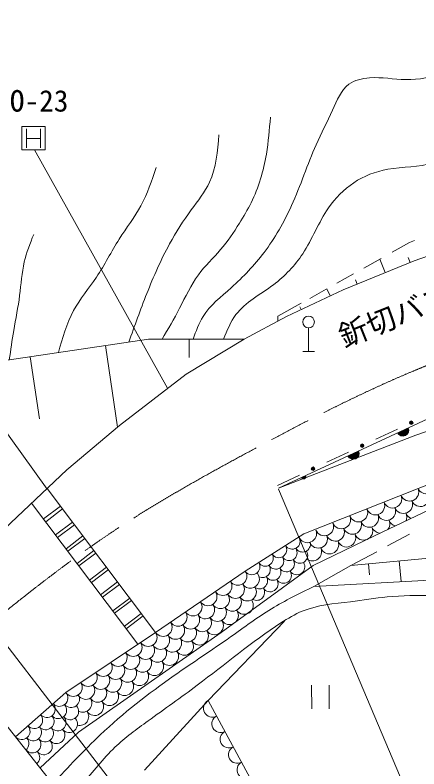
# Model space of a CAD drawing. Units: millimetres, scale not verified. Extents: x 40000 to 680000, y 20000 to 380000.
# Drawn here: x 78452 to 112842, y 242070 to 306268 of the extents above; entities that cross this region are included whole.
import ezdxf
from ezdxf.enums import TextEntityAlignment as Align

# ---------------------------------------------------------------- set-up
doc = ezdxf.new("R2010")
doc.units = ezdxf.units.MM
doc.header["$LTSCALE"] = 1000
doc.linetypes.add('CHAIN', pattern=[18.5, 12, -1.5, 3.5, -1.5])
for name, color, linetype, lineweight in [('M-BGD', 7, 'Continuous', 13), ('M-BMK', 2, 'CHAIN', 13), ('M-BMK-SRVR', 3, 'Continuous', 13), ('M-STR-HTXT', 7, 'Continuous', 13), ('M-STR-STR3', 7, 'Continuous', 13), ('M-STR-STRC', 7, 'Continuous', 13), ('M-TTL', 7, 'Continuous', 13)]:
    doc.layers.add(name, color=color, linetype=linetype, lineweight=lineweight)
doc.styles.add('ＭＳ ゴシック', font='')
doc.styles.get('ＭＳ ゴシック').set_extended_font_data('MS Gothic')

msp = doc.modelspace()

# ---------------------------------------------------------------- linework, layer by layer
at = {"layer": 'M-BGD'}
for p, q in [((112429, 285343), (120132, 287998)), ((112479, 287065), (112034, 286895)), ((112034, 286895), (110562, 286069)), ((106404, 282874), (112429, 285343)), ((109621, 285541), (108157, 284720)), ((109512, 285480), (109979, 284339)), ((111932, 285630), (112104, 285210)), ((107265, 284220), (105855, 283429)), ((107434, 283719), (107582, 283357)), ((101577, 280602), (106404, 282874)), ((104949, 282920), (103548, 282134)), ((105002, 282950), (105286, 282348)), ((102826, 281730), (100840, 280616)), ((102709, 281420), (102819, 281187)), ((97956, 278662), (101577, 280602)), ((100840, 280616), (100815, 280194)), ((103443, 279631), (103443, 277631)), ((67245, 275305), (89804, 278660)), ((89804, 278660), (97956, 278662)), ((97956, 278662), (93028, 275691)), ((93267, 277107), (93266, 278661)), ((87171, 271185), (86141, 278115)), ((102943, 277631), (103943, 277631)), ((80520, 271877), (79734, 277162)), ((93028, 275691), (87341, 271329)), ((120462, 273186), (112580, 270500)), ((100892, 265984), (113599, 271894)), ((87341, 271329), (82855, 267536)), ((109168, 270141), (111027, 271013)), ((112580, 270500), (100892, 265984)), ((104987, 268181), (106845, 269052)), ((112772, 265959), (121979, 269540)), ((82855, 267536), (74200, 259382)), ((100805, 266220), (102664, 267092)), ((81177, 265955), (90417, 253688)), ((103042, 262096), (112772, 265959)), ((109114, 261937), (117436, 265920)), ((79859, 264713), (88918, 252687)), ((82319, 264440), (80881, 263357)), ((82495, 264206), (81057, 263123)), ((83338, 263087), (81900, 262004)), ((83511, 262858), (82073, 261775)), ((98057, 258918), (103042, 262096)), ((103847, 259402), (109114, 261937)), ((112032, 262063), (110170, 261063)), ((84227, 261907), (82789, 260824)), ((84388, 261692), (82951, 260609)), ((85168, 260657), (83730, 259574)), ((85331, 260440), (83894, 259357)), ((109253, 260570), (107054, 259388)), ((119390, 260564), (107054, 259388)), ((96007, 253690), (103847, 259402)), ((107054, 259388), (103883, 257607)), ((108644, 258599), (108555, 259531)), ((111320, 258020), (111153, 259779)), ((86235, 259241), (84797, 258158)), ((86391, 259034), (84953, 257951)), ((90418, 253689), (98057, 258918)), ((103883, 257607), (117218, 258348)), ((87176, 257991), (85738, 256908)), ((87338, 257777), (85900, 256694)), ((88210, 256619), (86772, 255536)), ((88366, 256411), (86928, 255328)), ((89202, 255301), (87764, 254218)), ((89358, 255094), (87921, 254011)), ((101398, 254652), (94885, 247888)), ((82768, 248583), (90418, 253689)), ((83866, 245203), (96007, 253690)), ((78478, 244810), (82768, 248583)), ((94885, 247888), (89468, 241976)), ((94885, 247888), (99165, 240009)), ((80582, 242164), (83866, 245203))]:
    msp.add_line(p, q, dxfattribs=at)
for centre, radius in [((103443, 280131), 500), ((112188, 271557), 150), ((112188, 271557), 100), ((112188, 271557), 50), ((108007, 269597), 150), ((108007, 269597), 100), ((108007, 269597), 50), ((103825, 267636), 150), ((103825, 267636), 100), ((103825, 267636), 50)]:
    msp.add_circle(centre, radius, dxfattribs=at)
for centre, radius, start, end in [((111481, 270909), 500, 204.94385, 24.94385), ((111481, 270909), 500, 204.94385, 24.94385), ((111481, 270909), 450, 204.94385, 24.94385), ((111481, 270909), 400, 204.94385, 24.94385), ((111481, 270909), 350, 204.94385, 24.94385), ((111481, 270909), 300, 204.94385, 24.94385), ((111481, 270909), 250, 204.94385, 24.94385), ((111481, 270909), 200, 204.94385, 24.94385), ((111481, 270909), 150, 204.94385, 24.94385), ((111481, 270909), 100, 204.94385, 24.94385), ((111481, 270909), 50, 204.94385, 24.94385), ((107246, 268939), 500, 204.94385, 24.94385), ((107246, 268939), 500, 204.94385, 24.94385), ((107246, 268939), 450, 204.94385, 24.94385), ((107246, 268939), 400, 204.94385, 24.94385), ((107246, 268939), 350, 204.94385, 24.94385), ((107246, 268939), 300, 204.94385, 24.94385), ((107246, 268939), 250, 204.94385, 24.94385), ((107246, 268939), 200, 204.94385, 24.94385), ((107246, 268939), 150, 204.94385, 24.94385), ((107246, 268939), 100, 204.94385, 24.94385), ((107246, 268939), 50, 204.94385, 24.94385), ((103010, 266969), 200, 204.94385, 24.94385), ((103010, 266969), 150, 204.94385, 24.94385), ((103010, 266969), 100, 204.94385, 24.94385), ((103010, 266969), 50, 204.94385, 24.94385), ((113430, 266215), 706, 201.25272, 21.25272), ((112047, 265664), 783, 202.14768, 22.14768), ((110596, 265073), 783, 202.14768, 22.14768), ((112972, 265201), 783, 202.14768, 22.14768), ((109145, 264483), 783, 202.14768, 22.14768), ((111521, 264611), 783, 202.14768, 22.14768), ((107695, 263892), 783, 202.14768, 22.14768), ((110071, 264020), 783, 202.14768, 22.14768), ((106244, 263302), 783, 202.14768, 22.14768), ((108620, 263430), 783, 202.14768, 22.14768), ((109578, 262933), 783, 322.83092, 22.14768), ((111028, 263524), 783, 202.14768, 255.16049), ((111028, 263524), 783, 335.72893, 22.14768), ((112479, 264114), 783, 202.14768, 246.17358), ((104794, 262711), 783, 202.14768, 22.14768), ((107169, 262840), 783, 202.14768, 22.14768), ((108127, 262343), 783, 202.14768, 22.14768), ((109578, 262933), 783, 202.14768, 263.8808), ((103343, 262121), 783, 202.14768, 22.14768), ((104268, 261659), 783, 202.14768, 22.14768), ((105719, 262249), 783, 202.14768, 22.14768), ((106677, 261752), 783, 202.14768, 22.14768), ((102048, 261462), 676, 212.51537, 32.51537), ((102932, 261214), 676, 212.51537, 13.96251), ((105226, 261162), 783, 202.14768, 22.14768), ((100907, 260735), 676, 212.51537, 32.51537), ((101791, 260487), 676, 212.51537, 32.51537), ((103775, 260572), 783, 232.4255, 22.14768), ((99767, 260009), 676, 212.51537, 32.51537), ((100651, 259760), 676, 212.51537, 32.51537), ((102697, 260261), 676, 212.51537, 32.51537), ((98627, 259282), 676, 212.51537, 32.51537), ((99511, 259033), 676, 246.11264, 32.51537), ((101557, 259534), 676, 212.51537, 32.51537), ((102449, 259280), 676, 212.51537, 32.51537), ((97420, 258482), 771, 214.39464, 34.39464), ((98486, 258237), 771, 214.39464, 42.54211), ((100417, 258807), 676, 212.51537, 32.51537), ((101308, 258553), 676, 212.51537, 32.51537), ((99276, 258080), 676, 230.85563, 32.51537), ((100168, 257827), 676, 212.51537, 32.51537), ((96147, 257611), 771, 214.39464, 34.39464), ((97213, 257365), 771, 214.39464, 34.39464), ((98227, 257143), 771, 214.39464, 34.39464), ((99028, 257100), 676, 239.13727, 32.51537), ((94874, 256739), 771, 214.39464, 34.39464), ((95940, 256494), 771, 214.39464, 34.39464), ((93601, 255868), 771, 214.39464, 34.39464), ((96954, 256271), 771, 214.39464, 34.39464), ((97968, 256008), 771, 214.39464, 34.39464), ((94667, 255622), 771, 214.39464, 34.39464), ((95681, 255400), 771, 214.39464, 34.39464), ((96694, 255137), 771, 214.39464, 34.39464), ((92328, 254996), 771, 214.39464, 34.39464), ((93394, 254751), 771, 214.39464, 34.39464), ((94408, 254528), 771, 214.39464, 34.39464), ((91055, 254125), 771, 214.39464, 34.39464), ((92121, 253879), 771, 214.39464, 34.39464), ((95421, 254265), 771, 214.39464, 34.39464), ((89781, 253264), 766, 213.72366, 33.72366), ((93135, 253657), 771, 214.39464, 34.39464), ((94148, 253394), 771, 214.39464, 34.39464), ((90847, 253018), 766, 213.72366, 33.72366), ((91861, 252785), 771, 214.39464, 34.39464), ((92875, 252522), 771, 214.39464, 34.39464), ((88506, 252412), 766, 213.72366, 33.72366), ((89572, 252167), 766, 213.72366, 33.72366), ((90587, 251924), 766, 213.72366, 33.72366), ((87231, 251561), 766, 213.72366, 33.72366), ((88297, 251316), 766, 213.72366, 33.72366), ((91602, 251651), 771, 214.39464, 34.39464), ((85956, 250710), 766, 213.72366, 33.72366), ((89312, 251073), 766, 213.72366, 33.72366), ((90328, 250789), 766, 213.72366, 33.72366), ((87022, 250465), 766, 213.72366, 33.72366), ((88037, 250222), 766, 213.72366, 33.72366), ((84681, 249859), 766, 213.72366, 33.72366), ((85747, 249613), 766, 213.72366, 33.72366), ((86763, 249371), 766, 213.72366, 33.72366), ((89053, 249938), 766, 213.72366, 33.72366), ((83406, 249008), 766, 213.72366, 33.72366), ((84472, 248762), 766, 213.72366, 33.72366), ((87778, 249087), 766, 213.72366, 33.72366), ((82232, 248111), 714, 221.32766, 41.32766), ((85488, 248520), 766, 213.72366, 33.72366), ((86503, 248236), 766, 213.72366, 33.72366), ((83225, 248011), 714, 221.32766, 30.73611), ((84213, 247669), 766, 243.17584, 33.72366), ((85228, 247385), 766, 213.72366, 33.72366), ((95241, 247231), 747, 118.51358, 298.51358), ((81159, 247168), 714, 221.32766, 41.32766), ((82132, 247063), 714, 221.32766, 41.32766), ((83153, 246972), 714, 221.32766, 41.32766), ((80087, 246225), 714, 221.32766, 41.32766), ((81059, 246120), 714, 221.32766, 41.32766), ((83953, 246534), 766, 255.52733, 33.72366), ((95955, 245918), 747, 118.51358, 298.51358), ((82080, 246029), 714, 221.32766, 41.32766), ((83053, 245879), 714, 221.32766, 41.32766), ((79014, 245281), 714, 221.32766, 41.32766), ((79987, 245177), 714, 221.32766, 41.32766), ((81008, 245086), 714, 221.32766, 41.32766), ((81980, 244935), 714, 221.32766, 41.32766), ((96668, 244605), 747, 118.51358, 298.51358), ((78914, 244233), 714, 309.87727, 41.32766), ((79935, 244143), 714, 221.32766, 41.32766), ((80908, 243992), 714, 221.32766, 41.32766), ((79835, 243049), 714, 311.20542, 41.32766), ((97382, 243292), 747, 118.51358, 298.51358), ((98095, 241979), 747, 118.51358, 298.51358)]:
    msp.add_arc(centre, radius, start, end, dxfattribs=at)
for points, knots in [([(96209, 278661), (96505, 279404), (96800, 280147), (97257, 280755), (98054, 281816), (99341, 282466), (100450, 283302), (101438, 284046), (102284, 284937), (102945, 285948), (103758, 287190), (104291, 288611), (105141, 289842), (105718, 290677), (106441, 291425), (107286, 291988), (108153, 292567), (109148, 292951), (110181, 293137), (111485, 293371), (112849, 293288), (114074, 293687), (115196, 294052), (116202, 294822), (117068, 295684), (118474, 297083), (119513, 298724), (120611, 300327), (121995, 302347), (123473, 304307), (124952, 306268)], [0, 0, 0, 0, 1, 1, 1, 2, 2, 2, 3, 3, 3, 4, 4, 4, 5, 5, 5, 6, 6, 6, 7, 7, 7, 8, 8, 8, 9, 9, 9, 10, 10, 10, 10]), ([(93614, 278661), (93853, 279338), (94093, 280015), (94462, 280605), (95057, 281557), (95991, 282281), (96857, 283051), (97893, 283973), (98831, 284961), (99651, 286047), (100579, 287274), (101356, 288626), (101996, 290040), (102769, 291750), (103341, 293552), (104091, 295232), (104528, 296210), (105025, 297147), (105488, 298177), (105857, 298999), (106205, 299881), (106885, 300374), (107363, 300720), (108006, 300874), (108632, 300923), (109690, 301006), (110698, 300790), (111726, 300774), (112837, 300757), (113971, 300975), (115020, 301374), (115979, 301738), (116868, 302252), (117715, 302822), (118791, 303545), (119800, 304357), (120809, 305169)], [0, 0, 0, 0, 1, 1, 1, 2, 2, 2, 3, 3, 3, 4, 4, 4, 5, 5, 5, 6, 6, 6, 7, 7, 7, 8, 8, 8, 9, 9, 9, 10, 10, 10, 11, 11, 11, 12, 12, 12, 12]), ([(90968, 278660), (91482, 279530), (91996, 280401), (92465, 281303), (92968, 282273), (93419, 283280), (94061, 284149), (94626, 284911), (95338, 285568), (95958, 286295), (96554, 286996), (97066, 287762), (97554, 288542), (97911, 289111), (98256, 289688), (98552, 290289), (99192, 291587), (99606, 293002), (99849, 294432), (100026, 295475), (100112, 296526), (100197, 297577)], [0, 0, 0, 0, 1, 1, 1, 2, 2, 2, 3, 3, 3, 4, 4, 4, 5, 5, 5, 6, 6, 6, 7, 7, 7, 7]), ([(88137, 278412), (88633, 279796), (89128, 281180), (89670, 282550), (90243, 284000), (90868, 285434), (91615, 286793), (92165, 287794), (92780, 288754), (93461, 289689), (94018, 290454), (94619, 291201), (95008, 292035), (95578, 293258), (95692, 294668), (95805, 296078)], [0, 0, 0, 0, 1, 1, 1, 2, 2, 2, 3, 3, 3, 4, 4, 4, 5, 5, 5, 5]), ([(82140, 277520), (82484, 278759), (82828, 279997), (83431, 281101), (83977, 282101), (84735, 282990), (85377, 283947), (86081, 284997), (86643, 286127), (87322, 287192), (87931, 288146), (88634, 289048), (89169, 290037), (89719, 291057), (90092, 292169), (90465, 293282)], [0, 0, 0, 0, 1, 1, 1, 2, 2, 2, 3, 3, 3, 4, 4, 4, 5, 5, 5, 5]), ([(77958, 276898), (78078, 277734), (78199, 278571), (78340, 279403), (78510, 280400), (78709, 281392), (78839, 282398), (78961, 283350), (79020, 284315), (79237, 285243), (79425, 286044), (79730, 286816), (80035, 287589)], [0, 0, 0, 0, 1, 1, 1, 2, 2, 2, 3, 3, 3, 4, 4, 4, 4]), ([(103883, 257607), (102662, 257008), (101440, 256410), (100284, 255705), (99082, 254972), (97949, 254124), (96796, 253309), (95215, 252193), (93593, 251140), (92008, 250029), (89803, 248483), (87668, 246822), (85710, 244978), (84300, 243649), (82982, 242226), (81664, 240803)], [0, 0, 0, 0, 1, 1, 1, 2, 2, 2, 3, 3, 3, 4, 4, 4, 5, 5, 5, 5]), ([(116252, 256703), (115498, 256750), (114745, 256796), (113989, 256821), (112706, 256864), (111416, 256844), (110143, 256718), (109099, 256616), (108065, 256442), (107012, 256309), (105619, 256134), (104190, 256032), (102912, 255508), (102276, 255248), (101677, 254884), (101091, 254504), (98588, 252881), (96325, 250977), (93964, 249199), (92587, 248162), (91177, 247167), (89772, 246154), (88797, 245451), (87823, 244738), (86959, 243913), (85942, 242943), (85075, 241817), (84145, 240754), (83720, 240267), (83281, 239794), (82843, 239321)], [0, 0, 0, 0, 1, 1, 1, 2, 2, 2, 3, 3, 3, 4, 4, 4, 5, 5, 5, 6, 6, 6, 7, 7, 7, 8, 8, 8, 9, 9, 9, 10, 10, 10, 10])]:
    msp.add_open_spline(points, degree=3, knots=knots, dxfattribs=at)
at = {"layer": 'M-BMK'}
msp.add_open_spline([(73771, 252344), (77869, 255694), (81966, 259045), (86340, 261991), (90227, 264608), (94332, 266905), (98471, 269135), (103007, 271579), (107584, 273942), (112322, 275936), (116466, 277679), (120734, 279140), (125055, 280413), (129952, 281856), (134917, 283056), (139939, 283945), (142730, 284438), (145539, 284836), (148356, 285158), (148825, 285212), (149295, 285263), (149765, 285312), (150234, 285362), (150705, 285409), (151175, 285454), (151645, 285499), (152116, 285543), (152587, 285582), (153687, 285676), (154788, 285749), (155891, 285812), (156993, 285876), (158096, 285930), (159199, 285966), (160668, 286013), (162138, 286028), (163607, 286043)], degree=3, knots=[0, 0, 0, 0, 1, 1, 1, 2, 2, 2, 3, 3, 3, 4, 4, 4, 5, 5, 5, 6, 6, 6, 7, 7, 7, 8, 8, 8, 9, 9, 9, 10, 10, 10, 11, 11, 11, 12, 12, 12, 12], dxfattribs=at)
at = {"layer": 'M-BMK-SRVR'}
msp.add_line((73609, 250933), (85643, 235799), dxfattribs=at)
at = {"layer": 'M-STR-HTXT'}
msp.add_line((76402, 254313), (95949, 228932), dxfattribs=at)
at = {"layer": 'M-STR-STR3'}
for p, q in [((79024, 294781), (79023, 296781)), ((79023, 296781), (81023, 296781)), ((81023, 296781), (81024, 294781)), ((79413, 296571), (79414, 294971)), ((80613, 296571), (80614, 294971)), ((79413, 295771), (80613, 295771)), ((81024, 294781), (79024, 294781)), ((91420, 274503), (80099, 294781)), ((100896, 265905), (116588, 228733))]:
    msp.add_line(p, q, dxfattribs=at)
at = {"layer": 'M-STR-STRC'}
msp.add_line((81188, 265902), (66017, 286893), dxfattribs=at)
at = {"layer": 'M-TTL'}
for p, q in [((103709, 247199), (103708, 249199)), ((105208, 249199), (105209, 247199))]:
    msp.add_line(p, q, dxfattribs=at)

# ---------------------------------------------------------------- texts
at = {"layer": 'M-STR-HTXT', "style": 'ＭＳ ゴシック'}
msp.add_text('釿切バス停', height=1833, rotation=21.858, dxfattribs=at).set_placement((105789, 279643), align=Align.TOP_LEFT)
at = {"layer": 'M-STR-STR3', "style": 'ＭＳ ゴシック'}
msp.add_text('NO-23', height=1833, rotation=0.014, dxfattribs=at).set_placement((76760, 297496), align=Align.BOTTOM_LEFT)

doc.saveas('drawing.dxf')
